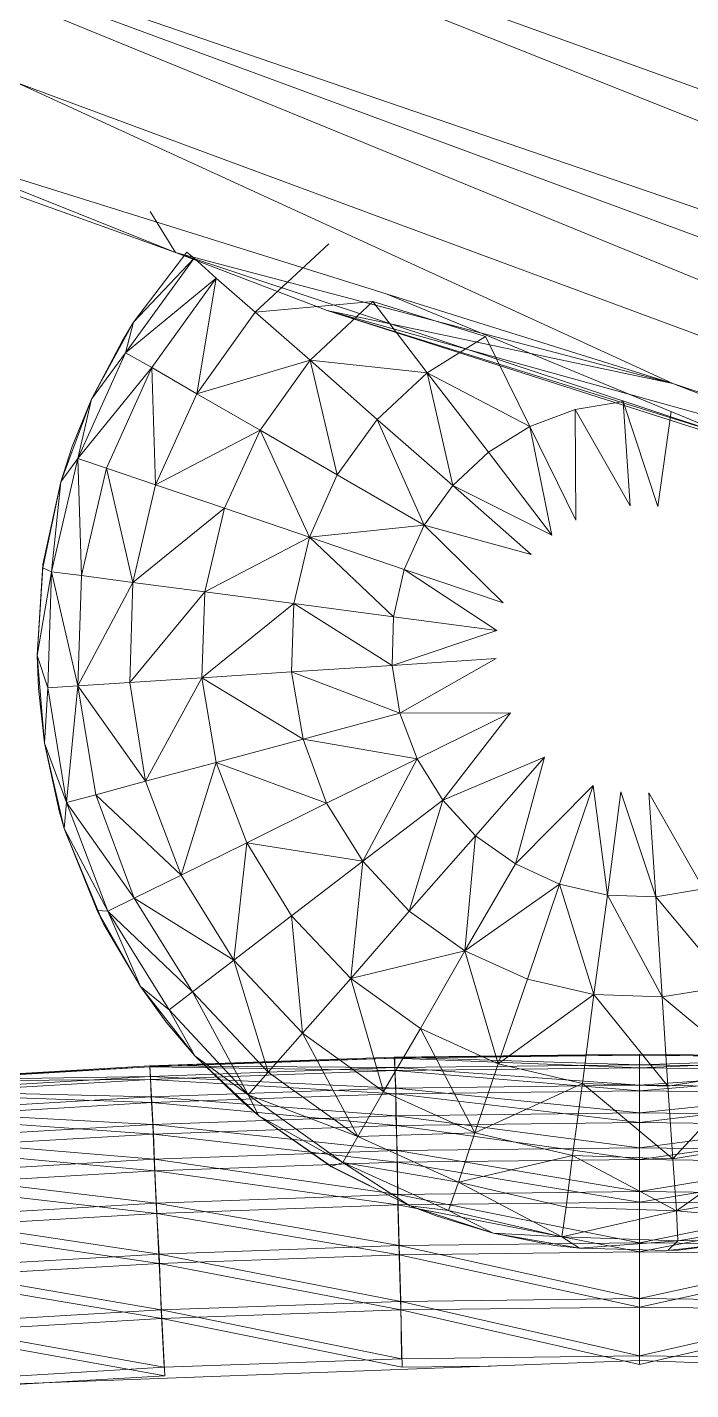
# Model space of a CAD drawing. Header units: millimetres. Extents: x -8546 to 211781, y -3000 to 31870.
# Drawn here: x -4434.81 to -4425.5, y 2796.74 to 2815.86 of the extents above; entities that cross this region are included whole.
import ezdxf

# ---------------------------------------------------------------- set-up
doc = ezdxf.new("R2010")
doc.units = ezdxf.units.MM
doc.layers.add('G-IMPT', color=8, linetype='Continuous', lineweight=9)
doc.layers.add('I-FURN', color=30, linetype='Continuous', lineweight=9)

# ---------------------------------------------------------------- blocks, each defined once
blk = doc.blocks.new('Artificial banana plant 1500mm - Family 4__C1-728657-Begane grond')
at = {"layer": 'G-IMPT'}
for p, q in [((-24.588, 162.443), (9.712, 148.764)), ((-24.588, 162.443), (9.712, 148.764)), ((-24.588, 162.443), (10.382, 149.819)), ((-24.588, 162.443), (10.382, 149.819)), ((7.112, 147.352), (-27.618, 161.586)), ((7.112, 147.352), (-27.618, 161.586)), ((-27.618, 161.586), (8.982, 148.055)), ((-27.618, 161.586), (8.982, 148.055)), ((-27.618, 161.586), (9.712, 148.764)), ((-27.618, 161.586), (9.712, 148.764)), ((-19.968, 155.827), (-27.478, 158.517)), ((-19.968, 155.827), (-27.478, 158.517)), ((-27.478, 158.517), (-12.988, 153.986)), ((-27.478, 158.517), (-12.988, 153.986)), ((-12.988, 153.986), (-22.188, 158.206)), ((-12.988, 153.986), (-22.188, 158.206)), ((-22.188, 158.206), (7.112, 147.352)), ((-22.188, 158.206), (7.112, 147.352)), ((-23.853, 157.383), (-19.968, 155.827)), ((-23.853, 157.383), (-19.968, 155.827)), ((-20.324, 156.402), (-19.968, 155.827)), ((-20.324, 156.402), (-19.968, 155.827)), ((-18.848, 154.987), (-17.818, 155.948)), ((-20.668, 154.42), (-19.708, 155.746)), ((-19.808, 155.832), (-20.558, 154.848)), ((-20.558, 154.848), (-19.808, 155.832)), ((-20.558, 154.848), (-19.708, 155.746)), ((-19.968, 155.827), (-17.838, 155.012)), ((-19.968, 155.827), (-17.838, 155.012)), ((-12.098, 153.216), (-19.968, 155.827)), ((-12.098, 153.216), (-19.968, 155.827)), ((-19.968, 155.827), (-12.988, 153.986)), ((-19.968, 155.827), (-12.988, 153.986)), ((-19.808, 155.832), (-19.708, 155.746)), ((-19.398, 155.468), (-19.708, 155.746)), ((-19.398, 155.468), (-20.668, 154.42)), ((-19.398, 155.468), (-20.298, 154.21)), ((-19.398, 155.468), (-19.668, 153.844)), ((-19.398, 155.468), (-18.848, 154.987)), ((-18.848, 154.987), (-17.198, 155.138)), ((-18.078, 154.314), (-17.198, 155.138)), ((-15.618, 154.646), (-17.198, 155.138)), ((-17.198, 155.138), (-16.438, 154.139)), ((-17.01, 155.244), (-12.098, 153.216)), ((-17.01, 155.244), (-12.098, 153.216)), ((-18.848, 154.987), (-19.668, 153.844)), ((-18.848, 154.987), (-18.078, 154.314)), ((-11.628, 153.023), (-17.838, 155.012)), ((-11.628, 153.023), (-17.838, 155.012)), ((-12.098, 153.216), (-17.838, 155.012)), ((-12.098, 153.216), (-17.838, 155.012)), ((-17.838, 155.012), (-12.988, 153.986)), ((-17.838, 155.012), (-12.988, 153.986)), ((-17.838, 155.012), (-9.998, 152.835)), ((-17.838, 155.012), (-9.998, 152.835)), ((-20.558, 154.848), (-21.148, 153.766)), ((-20.718, 154.583), (-20.558, 154.848)), ((-20.558, 154.848), (-20.668, 154.42)), ((-20.718, 154.583), (-21.148, 153.766)), ((-15.618, 154.646), (-16.438, 154.139)), ((-15.618, 154.646), (-14.998, 153.383)), ((-20.668, 154.42), (-21.338, 152.934)), ((-21.148, 153.766), (-20.668, 154.42)), ((-20.668, 154.42), (-20.298, 154.21)), ((-20.298, 154.21), (-21.338, 152.934)), ((-20.298, 154.21), (-20.938, 152.799)), ((-20.298, 154.21), (-19.668, 153.844)), ((-20.298, 154.21), (-20.248, 152.564)), ((-19.668, 153.844), (-18.078, 154.314)), ((-18.078, 154.314), (-18.778, 153.333)), ((-18.078, 154.314), (-17.138, 153.484)), ((-18.078, 154.314), (-17.698, 152.705)), ((-18.078, 154.314), (-16.438, 154.139)), ((-17.138, 153.484), (-16.438, 154.139)), ((-16.078, 152.554), (-16.438, 154.139)), ((-14.998, 153.383), (-16.438, 154.139)), ((-16.438, 154.139), (-15.578, 153.021)), ((-12.988, 153.986), (-9.998, 152.835)), ((-12.988, 153.986), (-9.998, 152.835)), ((-12.988, 153.986), (7.112, 147.352)), ((-12.988, 153.986), (7.112, 147.352)), ((-19.668, 153.844), (-20.248, 152.564)), ((-19.668, 153.844), (-18.778, 153.333)), ((-21.148, 153.766), (-21.578, 152.608)), ((-21.418, 153.102), (-21.148, 153.766)), ((-21.148, 153.766), (-21.338, 152.934)), ((-14.358, 153.623), (-14.998, 153.383)), ((-13.688, 153.733), (-14.358, 153.623)), ((-13.588, 152.272), (-14.358, 153.623)), ((-14.358, 153.623), (-14.348, 152.068)), ((-13.198, 152.26), (-13.688, 153.733)), ((-13.688, 153.733), (-13.588, 152.272)), ((-13.014, 153.595), (-13.198, 152.26)), ((-17.138, 153.484), (-17.698, 152.705)), ((-17.138, 153.484), (-16.078, 152.554)), ((-17.138, 153.484), (-16.478, 152)), ((-18.778, 153.333), (-20.248, 152.564)), ((-18.778, 153.333), (-19.278, 152.236)), ((-18.778, 153.333), (-17.698, 152.705)), ((-18.778, 153.333), (-18.088, 151.832)), ((-14.998, 153.383), (-15.578, 153.021)), ((-14.998, 153.383), (-14.348, 152.068)), ((-14.998, 153.383), (-14.688, 151.859)), ((-21.418, 153.102), (-21.578, 152.608)), ((-16.078, 152.554), (-15.578, 153.021)), ((-15.578, 153.021), (-14.688, 151.859)), ((-21.338, 152.934), (-21.708, 151.345)), ((-21.578, 152.608), (-21.338, 152.934)), ((-21.338, 152.934), (-20.938, 152.799)), ((-21.338, 152.934), (-21.288, 151.291)), ((-20.938, 152.799), (-21.288, 151.291)), ((-20.938, 152.799), (-20.248, 152.564)), ((-20.938, 152.799), (-20.568, 151.195)), ((-17.698, 152.705), (-18.088, 151.832)), ((-17.698, 152.705), (-16.478, 152)), ((-21.828, 151.446), (-21.578, 152.608)), ((-21.578, 152.608), (-21.828, 151.401)), ((-21.578, 152.608), (-21.708, 151.345)), ((-20.248, 152.564), (-20.568, 151.195)), ((-20.248, 152.564), (-19.278, 152.236)), ((-16.078, 152.554), (-16.478, 152)), ((-16.078, 152.554), (-14.978, 151.589)), ((-16.078, 152.554), (-14.688, 151.859)), ((-19.278, 152.236), (-20.568, 151.195)), ((-19.278, 152.236), (-19.558, 151.062)), ((-19.278, 152.236), (-18.088, 151.832)), ((-16.478, 152), (-18.088, 151.832)), ((-16.478, 152), (-16.758, 151.378)), ((-16.478, 152), (-14.978, 151.589)), ((-16.478, 152), (-15.368, 150.907)), ((-18.088, 151.832), (-19.558, 151.062)), ((-18.088, 151.832), (-18.308, 150.898)), ((-18.088, 151.832), (-16.758, 151.378)), ((-18.088, 151.832), (-16.908, 150.714)), ((-21.828, 151.446), (-21.908, 150.169)), ((-21.908, 150.169), (-21.828, 151.401)), ((-21.908, 150.169), (-21.708, 151.345)), ((-21.828, 151.446), (-21.828, 151.401)), ((-21.828, 151.401), (-21.708, 151.345)), ((-21.708, 151.345), (-21.758, 149.715)), ((-21.288, 151.291), (-21.708, 151.345)), ((-21.708, 151.345), (-21.338, 149.742)), ((-16.758, 151.378), (-16.908, 150.714)), ((-16.758, 151.378), (-15.368, 150.907)), ((-16.758, 151.378), (-15.458, 150.521)), ((-21.288, 151.291), (-21.338, 149.742)), ((-20.568, 151.195), (-21.338, 149.742)), ((-21.288, 151.291), (-20.568, 151.195)), ((-20.568, 151.195), (-20.608, 149.79)), ((-20.568, 151.195), (-19.558, 151.062)), ((-19.558, 151.062), (-20.608, 149.79)), ((-19.558, 151.062), (-19.598, 149.857)), ((-19.558, 151.062), (-18.308, 150.898)), ((-18.308, 150.898), (-19.598, 149.857)), ((-18.308, 150.898), (-18.338, 149.938)), ((-18.308, 150.898), (-16.908, 150.714)), ((-18.308, 150.898), (-16.928, 150.03)), ((-16.908, 150.714), (-16.928, 150.03)), ((-16.908, 150.714), (-15.458, 150.521)), ((-15.458, 150.521), (-16.928, 150.03)), ((-21.888, 149.706), (-21.908, 150.169)), ((-21.908, 150.169), (-21.808, 148.939)), ((-21.908, 150.169), (-21.758, 149.715)), ((-18.338, 149.938), (-16.928, 150.03)), ((-16.928, 150.03), (-15.468, 150.126)), ((-16.928, 150.03), (-16.818, 149.357)), ((-15.468, 150.126), (-16.818, 149.357)), ((-21.338, 149.742), (-20.608, 149.79)), ((-20.608, 149.79), (-19.598, 149.857)), ((-20.608, 149.79), (-20.388, 148.403)), ((-19.598, 149.857), (-20.388, 148.403)), ((-19.598, 149.857), (-18.338, 149.938)), ((-19.598, 149.857), (-19.398, 148.667)), ((-19.598, 149.857), (-18.178, 148.993)), ((-18.338, 149.938), (-18.178, 148.993)), ((-18.338, 149.938), (-16.818, 149.357)), ((-21.888, 149.706), (-21.808, 148.939)), ((-21.808, 148.939), (-21.758, 149.715)), ((-21.338, 149.742), (-21.758, 149.715)), ((-21.498, 148.106), (-21.758, 149.715)), ((-21.338, 149.742), (-21.498, 148.106)), ((-21.338, 149.742), (-21.088, 148.214)), ((-21.338, 149.742), (-20.388, 148.403)), ((-18.178, 148.993), (-16.818, 149.357)), ((-16.818, 149.357), (-15.268, 149.365)), ((-16.818, 149.357), (-16.578, 148.719)), ((-16.578, 148.719), (-15.268, 149.365)), ((-15.268, 149.365), (-16.218, 148.138)), ((-21.598, 147.989), (-21.808, 148.939)), ((-21.808, 148.939), (-21.528, 147.738)), ((-21.808, 148.939), (-21.498, 148.106)), ((-19.398, 148.667), (-18.178, 148.993)), ((-18.178, 148.993), (-17.848, 148.095)), ((-18.178, 148.993), (-16.578, 148.719)), ((-20.388, 148.403), (-19.398, 148.667)), ((-19.398, 148.667), (-19.888, 147.087)), ((-19.398, 148.667), (-18.968, 147.539)), ((-19.398, 148.667), (-17.848, 148.095)), ((-17.848, 148.095), (-16.578, 148.719)), ((-16.578, 148.719), (-17.338, 147.28)), ((-16.578, 148.719), (-16.218, 148.138)), ((-16.218, 148.138), (-14.788, 148.741)), ((-15.758, 147.639), (-14.788, 148.741)), ((-14.788, 148.741), (-15.198, 147.242)), ((-21.088, 148.214), (-20.388, 148.403)), ((-20.388, 148.403), (-19.888, 147.087)), ((-15.198, 147.242), (-14.108, 148.346)), ((-14.578, 146.959), (-14.108, 148.346)), ((-14.108, 148.346), (-13.908, 146.804)), ((-13.908, 146.804), (-13.718, 148.256)), ((-13.718, 148.256), (-13.228, 146.782)), ((-13.228, 146.782), (-13.328, 148.243)), ((-13.328, 148.243), (-12.558, 146.894)), ((-21.528, 147.738), (-21.498, 148.106)), ((-21.498, 148.106), (-21.088, 148.214)), ((-21.498, 148.106), (-20.548, 146.764)), ((-21.498, 148.106), (-20.918, 146.578)), ((-21.088, 148.214), (-20.548, 146.764)), ((-21.088, 148.214), (-19.888, 147.087)), ((-18.968, 147.539), (-17.848, 148.095)), ((-17.848, 148.095), (-17.338, 147.28)), ((-17.338, 147.28), (-16.218, 148.138)), ((-16.218, 148.138), (-16.688, 146.58)), ((-16.218, 148.138), (-15.758, 147.639)), ((-21.598, 147.989), (-21.528, 147.738)), ((-21.528, 147.738), (-21.068, 146.589)), ((-20.978, 146.401), (-21.528, 147.738)), ((-21.528, 147.738), (-20.918, 146.578)), ((-19.888, 147.087), (-18.968, 147.539)), ((-18.968, 147.539), (-19.148, 145.893)), ((-18.968, 147.539), (-18.338, 146.515)), ((-18.968, 147.539), (-17.338, 147.28)), ((-16.688, 146.58), (-15.758, 147.639)), ((-15.758, 147.639), (-15.908, 146.021)), ((-15.758, 147.639), (-15.198, 147.242)), ((-18.338, 146.515), (-17.338, 147.28)), ((-17.338, 147.28), (-17.508, 145.635)), ((-17.338, 147.28), (-16.688, 146.58)), ((-20.548, 146.764), (-19.888, 147.087)), ((-19.888, 147.087), (-19.148, 145.893)), ((-15.908, 146.021), (-15.198, 147.242)), ((-15.198, 147.242), (-14.578, 146.959)), ((-15.908, 146.021), (-14.578, 146.959)), ((-15.028, 145.626), (-14.578, 146.959)), ((-14.578, 146.959), (-14.098, 145.408)), ((-14.578, 146.959), (-13.908, 146.804)), ((-20.548, 146.764), (-20.918, 146.578)), ((-20.548, 146.764), (-19.728, 145.449)), ((-20.548, 146.764), (-19.148, 145.893)), ((-14.098, 145.408), (-13.908, 146.804)), ((-13.908, 146.804), (-13.138, 145.377)), ((-13.908, 146.804), (-13.228, 146.782)), ((-13.228, 146.782), (-12.558, 146.894)), ((-13.138, 145.377), (-13.228, 146.782)), ((-13.228, 146.782), (-12.188, 145.532)), ((-20.978, 146.401), (-21.068, 146.589)), ((-20.458, 145.521), (-21.068, 146.589)), ((-21.068, 146.589), (-20.918, 146.578)), ((-20.458, 145.521), (-20.918, 146.578)), ((-20.918, 146.578), (-19.728, 145.449)), ((-20.918, 146.578), (-20.058, 145.193)), ((-19.148, 145.893), (-18.338, 146.515)), ((-18.338, 146.515), (-18.188, 144.868)), ((-18.338, 146.515), (-17.508, 145.635)), ((-17.508, 145.635), (-16.688, 146.58)), ((-16.688, 146.58), (-15.908, 146.021)), ((-20.978, 146.401), (-20.458, 145.521)), ((-17.508, 145.635), (-15.908, 146.021)), ((-16.528, 144.933), (-15.908, 146.021)), ((-15.908, 146.021), (-15.438, 144.435)), ((-15.908, 146.021), (-15.028, 145.626)), ((-19.728, 145.449), (-19.148, 145.893)), ((-19.148, 145.893), (-18.668, 144.318)), ((-19.148, 145.893), (-18.188, 144.868)), ((-18.188, 144.868), (-17.508, 145.635)), ((-17.508, 145.635), (-17.048, 144.048)), ((-17.508, 145.635), (-16.528, 144.933)), ((-15.438, 144.435), (-15.028, 145.626)), ((-15.028, 145.626), (-14.098, 145.408)), ((-20.098, 145.023), (-20.458, 145.521)), ((-19.698, 144.551), (-20.458, 145.521)), ((-20.458, 145.521), (-20.058, 145.193)), ((-19.728, 145.449), (-20.058, 145.193)), ((-19.728, 145.449), (-18.948, 144.002)), ((-19.728, 145.449), (-18.668, 144.318)), ((-15.438, 144.435), (-14.098, 145.408)), ((-14.258, 144.161), (-14.098, 145.408)), ((-14.098, 145.408), (-13.058, 144.121)), ((-14.098, 145.408), (-13.138, 145.377)), ((-13.138, 145.377), (-12.188, 145.532)), ((-13.058, 144.121), (-13.138, 145.377)), ((-13.138, 145.377), (-11.868, 144.318)), ((-19.698, 144.551), (-20.058, 145.193)), ((-18.948, 144.002), (-20.058, 145.193)), ((-20.098, 145.023), (-19.698, 144.551)), ((-18.668, 144.318), (-18.188, 144.868)), ((-18.188, 144.868), (-17.408, 143.416)), ((-18.188, 144.868), (-17.048, 144.048)), ((-17.048, 144.048), (-16.528, 144.933)), ((-16.528, 144.933), (-15.768, 143.467)), ((-16.528, 144.933), (-15.438, 144.435)), ((-20.328, 144.407), (-16.898, 144.531)), ((-20.328, 144.407), (-16.898, 144.531)), ((-20.328, 144.407), (-16.888, 144.517)), ((-20.328, 144.396), (-16.888, 144.517)), ((-20.328, 144.396), (-16.888, 144.517)), ((-20.328, 144.407), (-16.888, 144.517)), ((-19.028, 143.903), (-19.698, 144.551)), ((-19.698, 144.551), (-18.798, 143.705)), ((-19.698, 144.551), (-18.948, 144.002)), ((-13.458, 144.571), (-16.898, 144.531)), ((-16.898, 144.531), (-13.458, 144.571)), ((-16.898, 144.531), (-13.458, 144.558)), ((-13.458, 144.558), (-16.898, 144.531)), ((-16.888, 144.517), (-16.898, 144.531)), ((-13.458, 144.423), (-16.898, 144.531)), ((-16.898, 144.531), (-16.888, 144.383)), ((-16.888, 144.517), (-16.898, 144.531)), ((-16.898, 144.531), (-13.458, 144.423)), ((-16.898, 144.531), (-16.888, 144.383)), ((-16.888, 144.517), (-13.458, 144.558)), ((-13.458, 144.558), (-16.888, 144.517)), ((-13.458, 144.381), (-16.888, 144.517)), ((-16.888, 144.517), (-16.888, 144.341)), ((-13.458, 144.381), (-16.888, 144.517)), ((-16.888, 144.517), (-16.888, 144.341)), ((-13.458, 144.423), (-16.888, 144.383)), ((-13.458, 144.423), (-16.888, 144.383)), ((-15.768, 143.467), (-15.438, 144.435)), ((-15.438, 144.435), (-14.258, 144.161)), ((-13.458, 144.571), (-10.018, 144.531)), ((-13.458, 144.571), (-10.018, 144.531)), ((-13.458, 144.571), (-13.458, 144.423)), ((-13.458, 144.571), (-13.458, 144.558)), ((-13.458, 144.558), (-13.458, 144.571)), ((-13.458, 144.423), (-13.458, 144.571)), ((-13.458, 144.381), (-13.458, 144.558)), ((-13.458, 144.558), (-10.018, 144.517)), ((-13.458, 144.558), (-10.018, 144.531)), ((-13.458, 144.381), (-13.458, 144.558)), ((-13.458, 144.558), (-10.018, 144.517)), ((-13.458, 144.558), (-10.018, 144.531)), ((-13.458, 144.423), (-10.018, 144.531)), ((-13.458, 144.423), (-10.018, 144.531)), ((-13.458, 144.381), (-10.018, 144.517)), ((-13.458, 144.381), (-10.018, 144.517)), ((-13.458, 144.423), (-13.458, 144.138)), ((-13.458, 144.423), (-10.028, 144.383)), ((-13.458, 144.423), (-13.458, 144.138)), ((-13.458, 144.423), (-10.028, 144.383)), ((-20.328, 144.407), (-23.758, 144.204)), ((-23.758, 144.204), (-20.328, 144.407)), ((-23.758, 144.192), (-20.328, 144.396)), ((-23.758, 144.204), (-20.328, 144.396)), ((-20.328, 144.396), (-23.758, 144.192)), ((-20.328, 144.396), (-23.758, 144.204)), ((-20.318, 144.26), (-23.758, 144.204)), ((-23.758, 144.204), (-20.318, 144.26)), ((-20.318, 144.219), (-23.758, 144.192)), ((-20.318, 144.219), (-23.758, 144.192)), ((-20.318, 144.26), (-23.748, 144.056)), ((-20.318, 144.26), (-23.748, 144.056)), ((-20.318, 144.219), (-23.748, 144.015)), ((-20.318, 144.219), (-23.748, 144.015)), ((-20.328, 144.407), (-20.318, 144.26)), ((-20.328, 144.407), (-20.328, 144.396)), ((-20.328, 144.407), (-16.888, 144.383)), ((-20.328, 144.396), (-20.328, 144.407)), ((-20.318, 144.26), (-20.328, 144.407)), ((-20.328, 144.407), (-16.888, 144.383)), ((-20.318, 144.219), (-20.328, 144.396)), ((-20.328, 144.396), (-16.888, 144.341)), ((-20.318, 144.219), (-20.328, 144.396)), ((-20.328, 144.396), (-16.888, 144.341)), ((-20.318, 144.26), (-16.888, 144.383)), ((-20.318, 144.26), (-16.888, 144.383)), ((-20.318, 144.219), (-16.888, 144.341)), ((-20.318, 144.219), (-16.888, 144.341)), ((-20.318, 144.26), (-20.308, 143.974)), ((-20.318, 144.26), (-16.878, 144.096)), ((-20.318, 144.26), (-20.308, 143.974)), ((-20.318, 144.219), (-20.298, 143.894)), ((-20.318, 144.219), (-16.878, 144.015)), ((-20.298, 143.894), (-20.318, 144.219)), ((-20.318, 144.219), (-16.878, 144.015)), ((-18.948, 144.002), (-18.668, 144.318)), ((-18.668, 144.318), (-17.408, 143.416)), ((-16.888, 144.383), (-13.458, 144.138)), ((-16.888, 144.383), (-16.878, 144.096)), ((-16.888, 144.383), (-16.878, 144.096)), ((-16.888, 144.383), (-13.458, 144.138)), ((-13.458, 144.381), (-16.888, 144.341)), ((-13.458, 144.381), (-16.888, 144.341)), ((-16.878, 144.015), (-16.888, 144.341)), ((-16.888, 144.341), (-13.458, 144.056)), ((-13.458, 144.056), (-16.888, 144.341)), ((-16.878, 144.015), (-16.888, 144.341)), ((-13.458, 144.138), (-10.028, 144.383)), ((-13.458, 144.138), (-10.028, 144.383)), ((-13.458, 144.381), (-13.458, 144.056)), ((-13.458, 144.381), (-10.028, 144.341)), ((-13.458, 144.056), (-13.458, 144.381)), ((-13.458, 144.381), (-10.028, 144.341)), ((-13.458, 144.056), (-10.028, 144.341)), ((-13.458, 144.056), (-10.028, 144.341)), ((-13.058, 144.121), (-11.868, 144.318)), ((-12.988, 143.102), (-11.868, 144.318)), ((-23.748, 144.056), (-20.308, 143.974)), ((-23.748, 144.056), (-20.308, 143.974)), ((-20.308, 143.974), (-16.878, 144.096)), ((-20.308, 143.974), (-16.878, 144.096)), ((-17.408, 143.416), (-17.048, 144.048)), ((-17.048, 144.048), (-15.768, 143.467)), ((-13.458, 144.138), (-16.878, 144.096)), ((-16.878, 144.096), (-13.458, 144.138)), ((-13.458, 143.75), (-16.878, 144.096)), ((-16.878, 144.096), (-16.878, 143.708)), ((-16.878, 144.096), (-16.878, 143.708)), ((-16.878, 144.015), (-13.458, 144.056)), ((-13.458, 144.056), (-16.878, 144.015)), ((-15.768, 143.467), (-14.258, 144.161)), ((-14.398, 143.148), (-14.258, 144.161)), ((-14.258, 144.161), (-12.988, 143.102)), ((-14.258, 144.161), (-13.058, 144.121)), ((-13.458, 144.138), (-13.458, 143.75)), ((-13.458, 144.138), (-10.028, 144.096)), ((-13.458, 143.75), (-13.458, 144.138)), ((-13.458, 144.138), (-10.028, 144.096)), ((-13.458, 143.75), (-10.028, 144.096)), ((-13.458, 143.75), (-10.028, 144.096)), ((-13.458, 143.614), (-13.458, 144.056)), ((-13.458, 144.056), (-10.038, 144.015)), ((-13.458, 143.614), (-13.458, 144.056)), ((-13.458, 144.056), (-10.038, 144.015)), ((-12.988, 143.102), (-13.058, 144.121)), ((-23.748, 144.015), (-20.298, 143.894)), ((-20.298, 143.894), (-23.748, 144.015)), ((-20.308, 143.974), (-23.728, 143.772)), ((-23.728, 143.772), (-20.308, 143.974)), ((-23.718, 143.69), (-20.298, 143.894)), ((-20.298, 143.894), (-23.718, 143.69)), ((-20.308, 143.974), (-20.288, 143.586)), ((-20.308, 143.974), (-16.878, 143.708)), ((-20.288, 143.586), (-20.308, 143.974)), ((-20.308, 143.974), (-16.878, 143.708)), ((-20.298, 143.894), (-16.878, 144.015)), ((-20.298, 143.894), (-16.878, 144.015)), ((-20.278, 143.451), (-20.298, 143.894)), ((-20.298, 143.894), (-16.868, 143.573)), ((-20.278, 143.451), (-20.298, 143.894)), ((-20.298, 143.894), (-16.868, 143.573)), ((-19.028, 143.903), (-18.798, 143.705)), ((-18.798, 143.705), (-18.948, 144.002)), ((-18.948, 144.002), (-17.408, 143.416)), ((-18.948, 144.002), (-17.618, 143.052)), ((-13.458, 143.614), (-16.878, 144.015)), ((-16.878, 144.015), (-16.868, 143.573)), ((-13.458, 143.614), (-16.878, 144.015)), ((-16.878, 144.015), (-16.868, 143.573)), ((-13.458, 143.614), (-10.038, 144.015)), ((-13.458, 143.614), (-10.038, 144.015)), ((-20.288, 143.586), (-23.728, 143.772)), ((-23.728, 143.772), (-20.288, 143.586)), ((-20.278, 143.451), (-23.718, 143.69)), ((-20.278, 143.451), (-23.718, 143.69)), ((-20.288, 143.586), (-16.878, 143.708)), ((-20.288, 143.586), (-16.878, 143.708)), ((-17.778, 142.996), (-18.798, 143.705)), ((-18.798, 143.705), (-17.788, 142.996)), ((-18.798, 143.705), (-17.618, 143.052)), ((-13.458, 143.75), (-16.878, 143.708)), ((-13.458, 143.75), (-16.878, 143.708)), ((-16.878, 143.708), (-13.458, 143.258)), ((-16.878, 143.708), (-16.858, 143.218)), ((-16.878, 143.708), (-16.858, 143.218)), ((-16.878, 143.708), (-13.458, 143.258)), ((-13.458, 143.75), (-13.458, 143.258)), ((-13.458, 143.75), (-10.038, 143.708)), ((-13.458, 143.75), (-13.458, 143.258)), ((-13.458, 143.75), (-10.038, 143.708)), ((-13.458, 143.258), (-10.038, 143.708)), ((-13.458, 143.258), (-10.038, 143.708)), ((-20.288, 143.586), (-23.698, 143.384)), ((-20.288, 143.586), (-23.698, 143.384)), ((-20.288, 143.586), (-20.268, 143.097)), ((-20.288, 143.586), (-16.858, 143.218)), ((-20.288, 143.586), (-20.268, 143.097)), ((-20.288, 143.586), (-16.858, 143.218)), ((-20.278, 143.451), (-16.868, 143.573)), ((-20.278, 143.451), (-16.868, 143.573)), ((-17.408, 143.416), (-15.768, 143.467)), ((-13.458, 143.614), (-16.868, 143.573)), ((-13.458, 143.614), (-16.868, 143.573)), ((-16.858, 143.055), (-16.868, 143.573)), ((-16.868, 143.573), (-13.458, 143.095)), ((-13.458, 143.095), (-16.868, 143.573)), ((-16.858, 143.055), (-16.868, 143.573)), ((-15.998, 142.776), (-15.768, 143.467)), ((-15.768, 143.467), (-14.398, 143.148)), ((-13.458, 143.614), (-13.458, 143.095)), ((-13.458, 143.614), (-10.048, 143.573)), ((-13.458, 143.095), (-13.458, 143.614)), ((-13.458, 143.614), (-10.048, 143.573)), ((-13.458, 143.095), (-10.048, 143.573)), ((-13.458, 143.095), (-10.048, 143.573)), ((-23.698, 143.384), (-20.268, 143.097)), ((-23.698, 143.384), (-20.268, 143.097)), ((-20.278, 143.451), (-23.688, 143.249)), ((-20.278, 143.451), (-23.688, 143.249)), ((-20.278, 143.451), (-20.258, 142.934)), ((-20.278, 143.451), (-16.858, 143.055)), ((-20.258, 142.934), (-20.278, 143.451)), ((-20.278, 143.451), (-16.858, 143.055)), ((-17.408, 143.416), (-17.618, 143.052)), ((-17.408, 143.416), (-15.998, 142.776)), ((-12.988, 143.102), (-11.598, 143.33)), ((-12.938, 142.374), (-11.598, 143.33)), ((-23.688, 143.249), (-20.258, 142.934)), ((-20.258, 142.934), (-23.688, 143.249)), ((-23.668, 142.895), (-20.268, 143.097)), ((-23.668, 142.895), (-20.268, 143.097)), ((-20.268, 143.097), (-16.858, 143.218)), ((-20.268, 143.097), (-16.858, 143.218)), ((-20.238, 142.482), (-20.268, 143.097)), ((-20.268, 143.097), (-16.848, 142.603)), ((-20.238, 142.482), (-20.268, 143.097)), ((-20.268, 143.097), (-16.848, 142.603)), ((-13.458, 143.258), (-16.858, 143.218)), ((-16.858, 143.218), (-13.458, 143.258)), ((-13.458, 142.643), (-16.858, 143.218)), ((-16.858, 143.218), (-16.848, 142.603)), ((-13.458, 142.643), (-16.858, 143.218)), ((-16.848, 142.603), (-16.858, 143.218)), ((-16.858, 143.055), (-13.458, 143.095)), ((-13.458, 143.095), (-16.858, 143.055)), ((-15.998, 142.776), (-14.398, 143.148)), ((-14.488, 142.424), (-14.398, 143.148)), ((-14.398, 143.148), (-12.938, 142.374)), ((-14.398, 143.148), (-12.988, 143.102)), ((-13.458, 143.258), (-13.458, 142.643)), ((-13.458, 143.258), (-10.048, 143.218)), ((-13.458, 142.643), (-13.458, 143.258)), ((-13.458, 143.258), (-10.048, 143.218)), ((-13.458, 142.643), (-10.048, 143.218)), ((-13.458, 142.643), (-10.048, 143.218)), ((-13.458, 142.496), (-13.458, 143.095)), ((-13.458, 143.095), (-10.058, 143.055)), ((-13.458, 142.496), (-13.458, 143.095)), ((-13.458, 143.095), (-10.058, 143.055)), ((-12.938, 142.374), (-12.988, 143.102)), ((-20.238, 142.482), (-23.668, 142.895)), ((-20.238, 142.482), (-23.668, 142.895)), ((-23.658, 142.733), (-20.258, 142.934)), ((-20.258, 142.934), (-23.658, 142.733)), ((-20.258, 142.934), (-16.858, 143.055)), ((-20.258, 142.934), (-16.858, 143.055)), ((-20.228, 142.336), (-20.258, 142.934)), ((-20.258, 142.934), (-16.848, 142.457)), ((-20.228, 142.336), (-20.258, 142.934)), ((-20.258, 142.934), (-16.848, 142.457)), ((-17.788, 142.996), (-17.618, 143.052)), ((-16.678, 142.444), (-17.788, 142.996)), ((-17.778, 142.996), (-17.788, 142.996)), ((-17.778, 142.996), (-16.678, 142.444)), ((-16.678, 142.444), (-17.618, 143.052)), ((-17.618, 143.052), (-15.998, 142.776)), ((-17.618, 143.052), (-16.138, 142.379)), ((-13.458, 142.496), (-16.858, 143.055)), ((-16.858, 143.055), (-16.848, 142.457)), ((-13.458, 142.496), (-16.858, 143.055)), ((-16.858, 143.055), (-16.848, 142.457)), ((-13.458, 142.496), (-10.058, 143.055)), ((-13.458, 142.496), (-10.058, 143.055)), ((-20.228, 142.336), (-23.658, 142.733)), ((-20.228, 142.336), (-23.658, 142.733)), ((-15.998, 142.776), (-16.138, 142.379)), ((-15.998, 142.776), (-14.548, 142.008)), ((-15.998, 142.776), (-14.488, 142.424)), ((-20.238, 142.482), (-16.848, 142.603)), ((-20.238, 142.482), (-16.848, 142.603)), ((-13.458, 142.643), (-16.848, 142.603)), ((-13.458, 142.643), (-16.848, 142.603)), ((-16.848, 142.603), (-13.458, 141.926)), ((-16.848, 142.603), (-16.828, 141.887)), ((-16.848, 142.603), (-16.828, 141.887)), ((-16.848, 142.603), (-13.458, 141.926)), ((-13.458, 142.496), (-16.848, 142.457)), ((-13.458, 142.496), (-16.848, 142.457)), ((-13.458, 142.643), (-13.458, 141.926)), ((-13.458, 142.643), (-10.068, 142.603)), ((-13.458, 142.643), (-13.458, 141.926)), ((-13.458, 142.643), (-10.068, 142.603)), ((-13.458, 141.926), (-10.068, 142.603)), ((-13.458, 141.926), (-10.068, 142.603)), ((-13.458, 142.496), (-13.458, 141.796)), ((-13.458, 142.496), (-10.068, 142.457)), ((-13.458, 141.796), (-13.458, 142.496)), ((-13.458, 142.496), (-10.068, 142.457)), ((-12.938, 142.374), (-11.418, 142.625)), ((-20.238, 142.482), (-23.618, 142.282)), ((-20.238, 142.482), (-23.618, 142.282)), ((-20.228, 142.336), (-23.608, 142.136)), ((-20.228, 142.336), (-23.608, 142.136)), ((-20.238, 142.482), (-20.198, 141.766)), ((-20.238, 142.482), (-16.828, 141.887)), ((-20.238, 142.482), (-20.198, 141.766)), ((-20.238, 142.482), (-16.828, 141.887)), ((-20.228, 142.336), (-16.848, 142.457)), ((-20.228, 142.336), (-16.848, 142.457)), ((-20.228, 142.336), (-20.198, 141.636)), ((-20.228, 142.336), (-16.828, 141.757)), ((-20.198, 141.636), (-20.228, 142.336)), ((-20.228, 142.336), (-16.828, 141.757)), ((-16.828, 141.757), (-16.848, 142.457)), ((-16.848, 142.457), (-13.458, 141.796)), ((-13.458, 141.796), (-16.848, 142.457)), ((-16.828, 141.757), (-16.848, 142.457)), ((-16.298, 142.298), (-16.678, 142.444)), ((-15.508, 142.058), (-16.678, 142.444)), ((-16.678, 142.444), (-16.138, 142.379)), ((-15.508, 142.058), (-16.138, 142.379)), ((-14.548, 142.008), (-16.138, 142.379)), ((-14.548, 142.008), (-14.488, 142.424)), ((-14.548, 142.008), (-12.938, 142.374)), ((-14.488, 142.424), (-12.938, 142.374)), ((-13.458, 141.796), (-10.068, 142.457)), ((-13.458, 141.796), (-10.068, 142.457)), ((-12.938, 142.374), (-11.308, 142.219)), ((-12.938, 142.374), (-12.918, 141.953)), ((-23.618, 142.282), (-20.198, 141.766)), ((-23.618, 142.282), (-20.198, 141.766)), ((-23.608, 142.136), (-20.198, 141.636)), ((-20.198, 141.636), (-23.608, 142.136)), ((-16.298, 142.298), (-15.508, 142.058)), ((-11.308, 142.219), (-12.918, 141.953)), ((-13.458, 141.926), (-16.828, 141.887)), ((-16.828, 141.887), (-13.458, 141.926)), ((-14.648, 141.888), (-15.508, 142.058)), ((-15.508, 142.058), (-14.298, 141.847)), ((-15.508, 142.058), (-14.548, 142.008)), ((-14.298, 141.847), (-14.548, 142.008)), ((-14.548, 142.008), (-12.918, 141.953)), ((-14.298, 141.847), (-12.918, 141.953)), ((-13.458, 141.926), (-13.458, 141.142)), ((-13.458, 141.926), (-10.088, 141.887)), ((-13.458, 141.142), (-13.458, 141.926)), ((-13.458, 141.926), (-10.088, 141.887)), ((-11.838, 141.961), (-13.058, 141.814)), ((-13.058, 141.814), (-12.918, 141.953)), ((-11.838, 141.961), (-12.918, 141.953)), ((-12.908, 141.822), (-11.838, 141.961)), ((-23.568, 141.566), (-20.198, 141.766)), ((-23.568, 141.566), (-20.198, 141.766)), ((-20.198, 141.766), (-16.828, 141.887)), ((-20.198, 141.766), (-16.828, 141.887)), ((-20.168, 140.981), (-20.198, 141.766)), ((-20.198, 141.766), (-16.808, 141.102)), ((-20.168, 140.981), (-20.198, 141.766)), ((-20.198, 141.766), (-16.808, 141.102)), ((-20.198, 141.636), (-16.828, 141.757)), ((-20.198, 141.636), (-16.828, 141.757)), ((-13.458, 141.142), (-16.828, 141.887)), ((-16.828, 141.887), (-16.808, 141.102)), ((-13.458, 141.142), (-16.828, 141.887)), ((-16.808, 141.102), (-16.828, 141.887)), ((-16.828, 141.757), (-13.458, 141.796)), ((-13.458, 141.796), (-16.828, 141.757)), ((-13.458, 141.021), (-16.828, 141.757)), ((-16.828, 141.757), (-16.808, 140.983)), ((-13.458, 141.021), (-16.828, 141.757)), ((-16.828, 141.757), (-16.808, 140.983)), ((-14.648, 141.888), (-14.298, 141.847)), ((-14.298, 141.847), (-13.058, 141.814)), ((-13.458, 141.142), (-10.088, 141.887)), ((-13.458, 141.142), (-10.088, 141.887)), ((-13.458, 141.021), (-13.458, 141.796)), ((-13.458, 141.796), (-10.088, 141.757)), ((-13.458, 141.021), (-13.458, 141.796)), ((-13.458, 141.796), (-10.088, 141.757)), ((-13.458, 141.021), (-10.088, 141.757)), ((-13.458, 141.021), (-10.088, 141.757)), ((-12.908, 141.822), (-13.058, 141.814)), ((-20.168, 140.981), (-23.568, 141.566)), ((-20.168, 140.981), (-23.568, 141.566)), ((-23.558, 141.436), (-20.198, 141.636)), ((-20.198, 141.636), (-23.558, 141.436)), ((-20.158, 140.862), (-20.198, 141.636)), ((-20.198, 141.636), (-16.808, 140.983)), ((-20.158, 140.862), (-20.198, 141.636)), ((-20.198, 141.636), (-16.808, 140.983)), ((-20.158, 140.862), (-23.558, 141.436)), ((-20.158, 140.862), (-23.558, 141.436)), ((-20.168, 140.981), (-23.518, 140.783)), ((-20.168, 140.981), (-23.518, 140.783)), ((-20.168, 140.981), (-16.808, 141.102)), ((-20.168, 140.981), (-16.808, 141.102)), ((-20.168, 140.981), (-20.128, 140.177)), ((-20.168, 140.981), (-16.798, 140.296)), ((-20.168, 140.981), (-20.128, 140.177)), ((-20.168, 140.981), (-16.798, 140.296)), ((-20.158, 140.862), (-16.808, 140.983)), ((-20.158, 140.862), (-16.808, 140.983)), ((-13.458, 141.142), (-16.808, 141.102)), ((-13.458, 141.142), (-16.808, 141.102)), ((-16.808, 141.102), (-16.798, 140.296)), ((-16.808, 141.102), (-13.458, 140.336)), ((-16.808, 141.102), (-16.798, 140.296)), ((-16.808, 141.102), (-13.458, 140.336)), ((-13.458, 141.021), (-16.808, 140.983)), ((-13.458, 141.021), (-16.808, 140.983)), ((-16.788, 140.177), (-16.808, 140.983)), ((-16.808, 140.983), (-13.458, 140.217)), ((-13.458, 140.217), (-16.808, 140.983)), ((-16.788, 140.177), (-16.808, 140.983)), ((-13.458, 141.142), (-13.458, 140.336)), ((-13.458, 141.142), (-10.098, 141.102)), ((-13.458, 141.142), (-13.458, 140.336)), ((-13.458, 141.142), (-10.098, 141.102)), ((-13.458, 140.336), (-10.098, 141.102)), ((-13.458, 140.336), (-10.098, 141.102)), ((-13.458, 141.021), (-13.458, 140.217)), ((-13.458, 141.021), (-10.108, 140.983)), ((-13.458, 140.217), (-13.458, 141.021)), ((-13.458, 141.021), (-10.108, 140.983)), ((-13.458, 140.217), (-10.108, 140.983)), ((-13.458, 140.217), (-10.108, 140.983)), ((-23.518, 140.783), (-20.128, 140.177)), ((-23.518, 140.783), (-20.128, 140.177)), ((-20.158, 140.862), (-23.508, 140.664)), ((-20.158, 140.862), (-23.508, 140.664)), ((-20.158, 140.862), (-20.118, 140.058)), ((-20.158, 140.862), (-16.788, 140.177)), ((-20.118, 140.058), (-20.158, 140.862)), ((-20.158, 140.862), (-16.788, 140.177)), ((-23.508, 140.664), (-20.118, 140.058)), ((-20.118, 140.058), (-23.508, 140.664)), ((-24.038, 139.874), (-13.458, 140.27)), ((-20.128, 140.177), (-16.798, 140.296)), ((-20.128, 140.177), (-16.798, 140.296)), ((-16.798, 140.296), (-13.458, 140.336)), ((-16.798, 140.296), (-13.458, 140.336)), ((-13.458, 140.336), (-10.118, 140.296)), ((-13.458, 140.336), (-10.118, 140.296)), ((-13.458, 140.27), (-2.878, 139.874)), ((-23.458, 139.979), (-20.128, 140.177)), ((-23.458, 139.979), (-20.128, 140.177)), ((-23.448, 139.861), (-20.118, 140.058)), ((-20.118, 140.058), (-23.448, 139.861)), ((-16.788, 140.177), (-15.544, 140.192)), ((-15.544, 140.192), (-16.788, 140.177))]:
    blk.add_line(p, q, dxfattribs=at)
blk = doc.blocks.new('Artificial banana plant 1500mm - Family 4__C2-728658-Begane grond')
blk.add_blockref('Artificial banana plant 1500mm - Family 4__C1-728657-Begane grond', (0, 0))
blk = doc.blocks.new('Artificial banana plant 1500mm - Family 4-728656-Begane grond')
blk.add_blockref('Artificial banana plant 1500mm - Family 4__C2-728658-Begane grond', (0, 0))
blk = doc.blocks.new('Artificial banana plant 1500mm - Ny märkning-728662-Begane grond')
blk.add_blockref('Artificial banana plant 1500mm - Family 4-728656-Begane grond', (0, 0))

msp = doc.modelspace()

# ---------------------------------------------------------------- block references
at = {"layer": 'I-FURN'}
msp.add_blockref('Artificial banana plant 1500mm - Ny märkning-728662-Begane grond', (-4412.758, 2656.875), dxfattribs=at)

doc.saveas('drawing.dxf')
